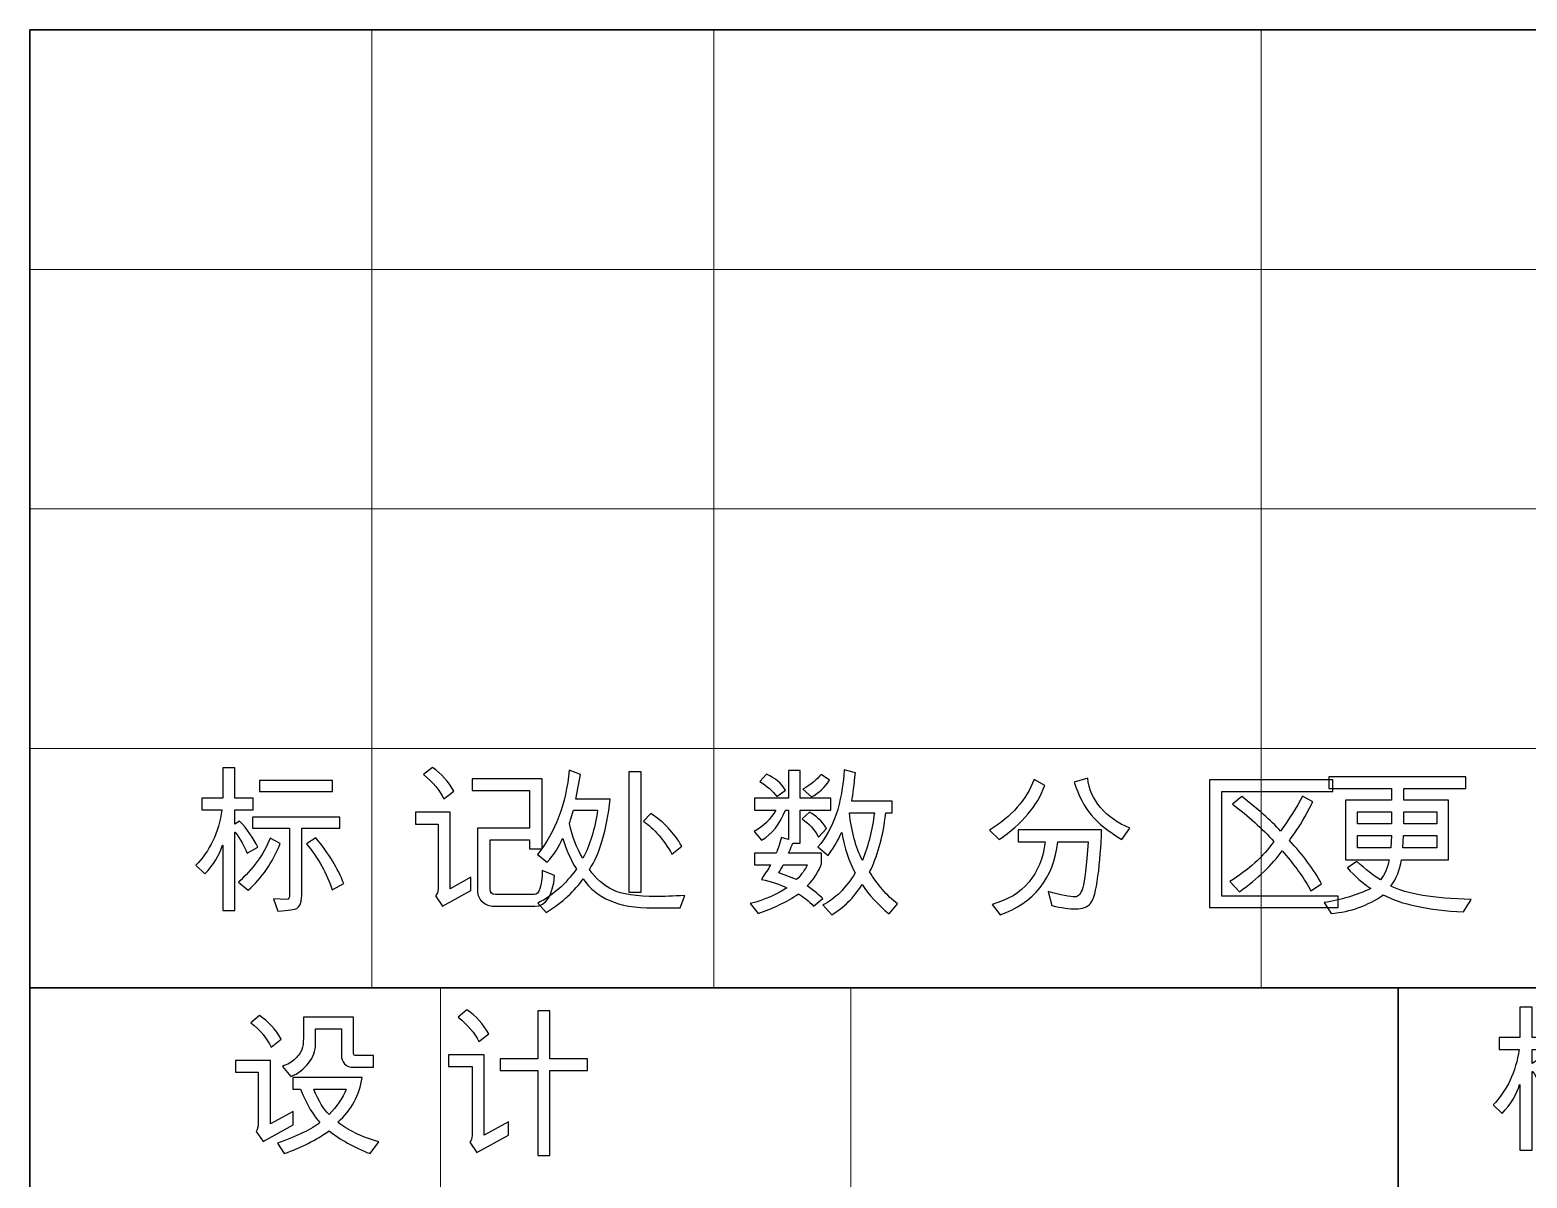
# Model space of a CAD drawing. Header units: millimetres. Extents: x -945 to 945, y -155 to 148.
# Drawn here: x -715.23 to -671.46, y -116.06 to -82.5 of the extents above; entities that cross this region are included whole.
import ezdxf

# ---------------------------------------------------------------- set-up
doc = ezdxf.new("R2010")
doc.units = ezdxf.units.MM
doc.header["$MEASUREMENT"] = 0
doc.layers.add('layer 1', color=7, linetype='Continuous')

msp = doc.modelspace()

# ---------------------------------------------------------------- linework, layer by layer
at = {"layer": 'layer 1', "lineweight": 35}
for points in [[(-535.2319, -82.5), (-535.2319, -82.5), (-715.2319, -82.5), (-715.2319, -82.5)], [(-715.2319, -82.5), (-715.2319, -82.5), (-715.2319, -138.5), (-715.2319, -138.5)], [(-585.2319, -110.5), (-585.2319, -110.5), (-715.2319, -110.5), (-715.2319, -110.5)], [(-675.2319, -110.5), (-675.2319, -110.5), (-675.2319, -138.5), (-675.2319, -138.5)]]:
    msp.add_open_spline(points, degree=3, dxfattribs=at)
at = {"layer": 'layer 1', "lineweight": 18}
for points in [[(-705.2319, -82.5), (-705.2319, -82.5), (-705.2319, -110.5), (-705.2319, -110.5)], [(-695.2319, -82.5), (-695.2319, -82.5), (-695.2319, -110.5), (-695.2319, -110.5)], [(-679.2319, -82.5), (-679.2319, -82.5), (-679.2319, -110.5), (-679.2319, -110.5)], [(-635.2319, -89.5), (-635.2319, -89.5), (-715.2319, -89.5), (-715.2319, -89.5)], [(-635.2319, -96.5), (-635.2319, -96.5), (-715.2319, -96.5), (-715.2319, -96.5)], [(-635.2319, -103.5), (-635.2319, -103.5), (-715.2319, -103.5), (-715.2319, -103.5)], [(-703.2319, -110.5), (-703.2319, -110.5), (-703.2319, -138.5), (-703.2319, -138.5)], [(-691.2319, -110.5), (-691.2319, -110.5), (-691.2319, -138.5), (-691.2319, -138.5)]]:
    msp.add_open_spline(points, degree=3, dxfattribs=at)
at = {"layer": 'layer 1', "color": 3}
for points, knots in [([(-708.5715, -106.3914), (-708.5715, -106.3914), (-708.8819, -106.5654), (-708.8819, -106.5654), (-708.9642, -106.3694), (-709.0802, -106.1641), (-709.2284, -105.9477), (-709.2284, -105.9477), (-709.2378, -105.9477), (-709.2378, -105.9477), (-709.2378, -105.9477), (-709.2378, -108.2446), (-709.2378, -108.2446), (-709.2378, -108.2446), (-709.596, -108.2446), (-709.596, -108.2446), (-709.596, -108.2446), (-709.596, -106.3295), (-709.596, -106.3295), (-709.596, -106.3295), (-709.6054, -106.3295), (-709.6054, -106.3295), (-709.6878, -106.6203), (-709.8587, -106.9009), (-710.1173, -107.1722), (-710.1173, -107.1722), (-710.3815, -106.9174), (-710.3815, -106.9174), (-709.9739, -106.5051), (-709.7199, -105.9665), (-709.6188, -105.3002), (-709.6188, -105.3002), (-710.2067, -105.3002), (-710.2067, -105.3002), (-710.2067, -105.3002), (-710.2067, -104.956), (-710.2067, -104.956), (-710.2067, -104.956), (-709.596, -104.956), (-709.596, -104.956), (-709.596, -104.956), (-709.596, -104.0671), (-709.596, -104.0671), (-709.596, -104.0671), (-709.2378, -104.0671), (-709.2378, -104.0671), (-709.2378, -104.0671), (-709.2378, -104.956), (-709.2378, -104.956), (-709.2378, -104.956), (-708.7024, -104.956), (-708.7024, -104.956), (-708.7024, -104.956), (-708.7024, -105.3002), (-708.7024, -105.3002), (-708.7024, -105.3002), (-709.2378, -105.3002), (-709.2378, -105.3002), (-709.2378, -105.3002), (-709.2378, -105.7141), (-709.2378, -105.7141), (-709.2378, -105.7141), (-709.1022, -105.6286), (-709.1022, -105.6286), (-708.8772, -105.8646), (-708.7, -106.1186), (-708.5715, -106.3914)], [0, 0, 0, 0, 0.0454545, 0.0454545, 0.0454545, 0.0909091, 0.0909091, 0.0909091, 0.1363636, 0.1363636, 0.1363636, 0.1818182, 0.1818182, 0.1818182, 0.2272727, 0.2272727, 0.2272727, 0.2727273, 0.2727273, 0.2727273, 0.3181818, 0.3181818, 0.3181818, 0.3636364, 0.3636364, 0.3636364, 0.4090909, 0.4090909, 0.4090909, 0.4545455, 0.4545455, 0.4545455, 0.5, 0.5, 0.5, 0.5454545, 0.5454545, 0.5454545, 0.5909091, 0.5909091, 0.5909091, 0.6363636, 0.6363636, 0.6363636, 0.6818182, 0.6818182, 0.6818182, 0.7272727, 0.7272727, 0.7272727, 0.7727273, 0.7727273, 0.7727273, 0.8181818, 0.8181818, 0.8181818, 0.8636364, 0.8636364, 0.8636364, 0.9090909, 0.9090909, 0.9090909, 0.9545455, 0.9545455, 0.9545455, 1, 1, 1, 1]), ([(-702.835, -104.7538), (-702.835, -104.7538), (-703.1313, -104.9788), (-703.1313, -104.9788), (-703.2504, -104.7279), (-703.448, -104.4912), (-703.7239, -104.2693), (-703.7239, -104.2693), (-703.4644, -104.0624), (-703.4644, -104.0624), (-703.2042, -104.2403), (-702.9941, -104.4708), (-702.835, -104.7538)], [0, 0, 0, 0, 0.25, 0.25, 0.25, 0.5, 0.5, 0.5, 0.75, 0.75, 0.75, 1, 1, 1, 1]), ([(-696.0825, -107.804), (-696.0825, -107.804), (-696.2244, -108.1622), (-696.2244, -108.1622), (-696.2244, -108.1622), (-697.0052, -108.1622), (-697.0052, -108.1622), (-697.5336, -108.1622), (-697.9584, -108.0917), (-698.2791, -107.9506), (-698.5997, -107.8095), (-698.8607, -107.5994), (-699.0606, -107.3187), (-699.2935, -107.6605), (-699.6517, -107.9882), (-700.1354, -108.3018), (-700.1354, -108.3018), (-700.3815, -108.0242), (-700.3815, -108.0242), (-699.9465, -107.8024), (-699.5702, -107.47), (-699.2519, -107.0271), (-699.4275, -106.7457), (-699.5615, -106.4478), (-699.6533, -106.1342), (-699.6533, -106.1342), (-699.6627, -106.1342), (-699.6627, -106.1342), (-699.7442, -106.3623), (-699.8939, -106.5944), (-700.1126, -106.8296), (-700.1126, -106.8296), (-700.3956, -106.5999), (-700.3956, -106.5999), (-699.8673, -105.9461), (-699.5568, -105.1269), (-699.4651, -104.1407), (-699.4651, -104.1407), (-699.139, -104.2622), (-699.139, -104.2622), (-699.139, -104.2622), (-699.2723, -104.9811), (-699.2723, -104.9811), (-699.2723, -104.9811), (-698.2642, -104.9811), (-698.2642, -104.9811), (-698.3739, -105.9045), (-698.577, -106.5928), (-698.8725, -107.0459), (-698.6843, -107.3093), (-698.4578, -107.5061), (-698.1936, -107.6362), (-697.9302, -107.7663), (-697.5038, -107.8314), (-696.9158, -107.8314), (-696.7151, -107.8314), (-696.4376, -107.822), (-696.0825, -107.804)], [0, 0, 0, 0, 0.0526316, 0.0526316, 0.0526316, 0.1052632, 0.1052632, 0.1052632, 0.1578947, 0.1578947, 0.1578947, 0.2105263, 0.2105263, 0.2105263, 0.2631579, 0.2631579, 0.2631579, 0.3157895, 0.3157895, 0.3157895, 0.3684211, 0.3684211, 0.3684211, 0.4210526, 0.4210526, 0.4210526, 0.4736842, 0.4736842, 0.4736842, 0.5263158, 0.5263158, 0.5263158, 0.5789474, 0.5789474, 0.5789474, 0.6315789, 0.6315789, 0.6315789, 0.6842105, 0.6842105, 0.6842105, 0.7368421, 0.7368421, 0.7368421, 0.7894737, 0.7894737, 0.7894737, 0.8421053, 0.8421053, 0.8421053, 0.8947368, 0.8947368, 0.8947368, 0.9473684, 0.9473684, 0.9473684, 1, 1, 1, 1]), ([(-691.8127, -105.3025), (-691.8127, -105.3025), (-692.7158, -105.3025), (-692.7158, -105.3025), (-692.7158, -105.3025), (-692.7158, -106.2698), (-692.7158, -106.2698), (-692.7158, -106.2698), (-692.929, -106.2698), (-692.929, -106.2698), (-692.9494, -106.3247), (-692.9894, -106.4219), (-693.0505, -106.5615), (-693.0505, -106.5615), (-692.0863, -106.5615), (-692.0863, -106.5615), (-692.0863, -106.5615), (-692.0863, -106.8735), (-692.0863, -106.8735), (-692.1663, -107.0969), (-692.305, -107.3132), (-692.5042, -107.521), (-692.2839, -107.6817), (-692.1326, -107.8047), (-692.0495, -107.8886), (-692.0495, -107.8886), (-692.3207, -108.1136), (-692.3207, -108.1136), (-692.4626, -107.9607), (-692.6092, -107.8416), (-692.7589, -107.7577), (-693.1187, -107.9921), (-693.5123, -108.181), (-693.9395, -108.3253), (-693.9395, -108.3253), (-694.1739, -108.0399), (-694.1739, -108.0399), (-693.7341, -107.9239), (-693.3767, -107.7687), (-693.1015, -107.5743), (-693.2959, -107.4779), (-693.5436, -107.3971), (-693.8454, -107.3328), (-693.691, -107.0937), (-693.6016, -106.9518), (-693.5765, -106.9056), (-693.5765, -106.9056), (-694.043, -106.9056), (-694.043, -106.9056), (-694.043, -106.9056), (-694.043, -106.5615), (-694.043, -106.5615), (-694.043, -106.5615), (-693.4135, -106.5615), (-693.4135, -106.5615), (-693.3727, -106.4815), (-693.3218, -106.3318), (-693.2622, -106.1107), (-693.2622, -106.1107), (-693.0552, -106.1617), (-693.0552, -106.1617), (-693.0552, -106.1617), (-693.0552, -105.3025), (-693.0552, -105.3025), (-693.0552, -105.3025), (-693.1454, -105.3025), (-693.1454, -105.3025), (-693.303, -105.7164), (-693.535, -106.0096), (-693.8407, -106.182), (-693.8407, -106.182), (-694.0618, -105.9273), (-694.0618, -105.9273), (-693.7843, -105.7846), (-693.5726, -105.5769), (-693.4276, -105.3025), (-693.4276, -105.3025), (-694.043, -105.3025), (-694.043, -105.3025), (-694.043, -105.3025), (-694.043, -104.9583), (-694.043, -104.9583), (-694.043, -104.9583), (-693.0552, -104.9583), (-693.0552, -104.9583), (-693.0552, -104.9583), (-693.0552, -104.1454), (-693.0552, -104.1454), (-693.0552, -104.1454), (-692.7158, -104.1454), (-692.7158, -104.1454), (-692.7158, -104.1454), (-692.7158, -104.9583), (-692.7158, -104.9583), (-692.7158, -104.9583), (-691.8127, -104.9583), (-691.8127, -104.9583), (-691.8127, -104.9583), (-691.8127, -105.3025), (-691.8127, -105.3025)], [0, 0, 0, 0, 0.030303, 0.030303, 0.030303, 0.0606061, 0.0606061, 0.0606061, 0.0909091, 0.0909091, 0.0909091, 0.1212121, 0.1212121, 0.1212121, 0.1515152, 0.1515152, 0.1515152, 0.1818182, 0.1818182, 0.1818182, 0.2121212, 0.2121212, 0.2121212, 0.2424242, 0.2424242, 0.2424242, 0.2727273, 0.2727273, 0.2727273, 0.3030303, 0.3030303, 0.3030303, 0.3333333, 0.3333333, 0.3333333, 0.3636364, 0.3636364, 0.3636364, 0.3939394, 0.3939394, 0.3939394, 0.4242424, 0.4242424, 0.4242424, 0.4545455, 0.4545455, 0.4545455, 0.4848485, 0.4848485, 0.4848485, 0.5151515, 0.5151515, 0.5151515, 0.5454545, 0.5454545, 0.5454545, 0.5757576, 0.5757576, 0.5757576, 0.6060606, 0.6060606, 0.6060606, 0.6363636, 0.6363636, 0.6363636, 0.6666667, 0.6666667, 0.6666667, 0.6969697, 0.6969697, 0.6969697, 0.7272727, 0.7272727, 0.7272727, 0.7575758, 0.7575758, 0.7575758, 0.7878788, 0.7878788, 0.7878788, 0.8181818, 0.8181818, 0.8181818, 0.8484848, 0.8484848, 0.8484848, 0.8787879, 0.8787879, 0.8787879, 0.9090909, 0.9090909, 0.9090909, 0.9393939, 0.9393939, 0.9393939, 0.969697, 0.969697, 0.969697, 1, 1, 1, 1]), ([(-689.8702, -108.0493), (-689.8702, -108.0493), (-690.1109, -108.3409), (-690.1109, -108.3409), (-690.4432, -108.0674), (-690.7066, -107.7812), (-690.901, -107.4841), (-691.1433, -107.8659), (-691.4396, -108.1591), (-691.79, -108.3637), (-691.79, -108.3637), (-692.0448, -108.0768), (-692.0448, -108.0768), (-691.6944, -107.9043), (-691.3808, -107.5915), (-691.1033, -107.14), (-691.2828, -106.806), (-691.4145, -106.4141), (-691.4984, -105.9641), (-691.4984, -105.9641), (-691.5078, -105.9641), (-691.5078, -105.9641), (-691.5564, -106.1068), (-691.685, -106.3278), (-691.8935, -106.6281), (-691.8935, -106.6281), (-692.1945, -106.3796), (-692.1945, -106.3796), (-691.7398, -105.8606), (-691.4835, -105.1096), (-691.427, -104.1266), (-691.427, -104.1266), (-691.0986, -104.2207), (-691.0986, -104.2207), (-691.1307, -104.5672), (-691.1652, -104.8408), (-691.2021, -105.043), (-691.2021, -105.043), (-690.0262, -105.043), (-690.0262, -105.043), (-690.0262, -105.043), (-690.0262, -105.3809), (-690.0262, -105.3809), (-690.0262, -105.3809), (-690.2096, -105.3856), (-690.2096, -105.3856), (-690.2096, -105.3856), (-690.2284, -105.5322), (-690.2284, -105.5322), (-690.3045, -106.1358), (-690.4558, -106.6626), (-690.6808, -107.1125), (-690.4526, -107.4826), (-690.1822, -107.7953), (-689.8702, -108.0493)], [0, 0, 0, 0, 0.0555556, 0.0555556, 0.0555556, 0.1111111, 0.1111111, 0.1111111, 0.1666667, 0.1666667, 0.1666667, 0.2222222, 0.2222222, 0.2222222, 0.2777778, 0.2777778, 0.2777778, 0.3333333, 0.3333333, 0.3333333, 0.3888889, 0.3888889, 0.3888889, 0.4444444, 0.4444444, 0.4444444, 0.5, 0.5, 0.5, 0.5555556, 0.5555556, 0.5555556, 0.6111111, 0.6111111, 0.6111111, 0.6666667, 0.6666667, 0.6666667, 0.7222222, 0.7222222, 0.7222222, 0.7777778, 0.7777778, 0.7777778, 0.8333333, 0.8333333, 0.8333333, 0.8888889, 0.8888889, 0.8888889, 0.9444444, 0.9444444, 0.9444444, 1, 1, 1, 1]), ([(-706.3875, -104.7632), (-706.3875, -104.7632), (-708.5189, -104.7632), (-708.5189, -104.7632), (-708.5189, -104.7632), (-708.5189, -104.4394), (-708.5189, -104.4394), (-708.5189, -104.4394), (-706.3875, -104.4394), (-706.3875, -104.4394), (-706.3875, -104.4394), (-706.3875, -104.7632), (-706.3875, -104.7632)], [0, 0, 0, 0, 0.25, 0.25, 0.25, 0.5, 0.5, 0.5, 0.75, 0.75, 0.75, 1, 1, 1, 1]), ([(-699.8906, -107.2176), (-699.947, -107.8166), (-700.1399, -108.116), (-700.4668, -108.116), (-700.4668, -108.116), (-701.6685, -108.116), (-701.6685, -108.116), (-701.7908, -108.116), (-701.9013, -108.0729), (-702.0001, -107.9875), (-702.0989, -107.902), (-702.1483, -107.7962), (-702.1483, -107.6707), (-702.1483, -107.6707), (-702.1483, -105.8309), (-702.1483, -105.8309), (-702.1483, -105.8309), (-700.6235, -105.8309), (-700.6235, -105.8309), (-700.6235, -105.8309), (-700.6235, -104.735), (-700.6235, -104.735), (-700.6235, -104.735), (-702.3066, -104.735), (-702.3066, -104.735), (-702.3066, -104.735), (-702.3066, -104.3908), (-702.3066, -104.3908), (-702.3066, -104.3908), (-700.2512, -104.3908), (-700.2512, -104.3908), (-700.2512, -104.3908), (-700.2512, -106.4329), (-700.2512, -106.4329), (-700.2512, -106.4329), (-700.6235, -106.4329), (-700.6235, -106.4329), (-700.6235, -106.4329), (-700.6235, -106.175), (-700.6235, -106.175), (-700.6235, -106.175), (-701.7759, -106.175), (-701.7759, -106.175), (-701.7759, -106.175), (-701.7759, -107.6174), (-701.7759, -107.6174), (-701.7759, -107.7217), (-701.7226, -107.7734), (-701.6152, -107.7734), (-701.6152, -107.7734), (-700.4926, -107.7734), (-700.4926, -107.7734), (-700.3468, -107.7734), (-700.2669, -107.5406), (-700.2512, -107.0734), (-700.2512, -107.0734), (-699.8906, -107.2176), (-699.8906, -107.2176)], [0, 0, 0, 0, 0.0526316, 0.0526316, 0.0526316, 0.1052632, 0.1052632, 0.1052632, 0.1578947, 0.1578947, 0.1578947, 0.2105263, 0.2105263, 0.2105263, 0.2631579, 0.2631579, 0.2631579, 0.3157895, 0.3157895, 0.3157895, 0.3684211, 0.3684211, 0.3684211, 0.4210526, 0.4210526, 0.4210526, 0.4736842, 0.4736842, 0.4736842, 0.5263158, 0.5263158, 0.5263158, 0.5789474, 0.5789474, 0.5789474, 0.6315789, 0.6315789, 0.6315789, 0.6842105, 0.6842105, 0.6842105, 0.7368421, 0.7368421, 0.7368421, 0.7894737, 0.7894737, 0.7894737, 0.8421053, 0.8421053, 0.8421053, 0.8947368, 0.8947368, 0.8947368, 0.9473684, 0.9473684, 0.9473684, 1, 1, 1, 1]), ([(-697.3611, -107.7052), (-697.3611, -107.7052), (-697.7193, -107.7052), (-697.7193, -107.7052), (-697.7193, -107.7052), (-697.7193, -104.1823), (-697.7193, -104.1823), (-697.7193, -104.1823), (-697.3611, -104.1823), (-697.3611, -104.1823), (-697.3611, -104.1823), (-697.3611, -107.7052), (-697.3611, -107.7052)], [0, 0, 0, 0, 0.25, 0.25, 0.25, 0.5, 0.5, 0.5, 0.75, 0.75, 0.75, 1, 1, 1, 1]), ([(-693.1454, -104.724), (-693.1454, -104.724), (-693.3978, -104.9121), (-693.3978, -104.9121), (-693.5123, -104.7436), (-693.6785, -104.5962), (-693.8964, -104.4692), (-693.8964, -104.4692), (-693.6941, -104.2575), (-693.6941, -104.2575), (-693.4401, -104.3728), (-693.2567, -104.528), (-693.1454, -104.724)], [0, 0, 0, 0, 0.25, 0.25, 0.25, 0.5, 0.5, 0.5, 0.75, 0.75, 0.75, 1, 1, 1, 1]), ([(-691.8519, -104.4276), (-691.993, -104.6377), (-692.1679, -104.8023), (-692.3779, -104.9215), (-692.3779, -104.9215), (-692.6327, -104.6942), (-692.6327, -104.6942), (-692.3897, -104.5515), (-692.2118, -104.408), (-692.1004, -104.2622), (-692.1004, -104.2622), (-691.8519, -104.4276), (-691.8519, -104.4276)], [0, 0, 0, 0, 0.25, 0.25, 0.25, 0.5, 0.5, 0.5, 0.75, 0.75, 0.75, 1, 1, 1, 1]), ([(-685.5605, -104.5875), (-685.7776, -105.1809), (-686.2213, -105.7077), (-686.8924, -106.1671), (-686.8924, -106.1671), (-687.1746, -105.8943), (-687.1746, -105.8943), (-686.5302, -105.4914), (-686.0959, -104.9975), (-685.8725, -104.4127), (-685.8725, -104.4127), (-685.5605, -104.5875), (-685.5605, -104.5875)], [0, 0, 0, 0, 0.25, 0.25, 0.25, 0.5, 0.5, 0.5, 0.75, 0.75, 0.75, 1, 1, 1, 1]), ([(-683.0778, -105.8324), (-683.0778, -105.8324), (-683.3028, -106.1624), (-683.3028, -106.1624), (-683.7081, -105.9241), (-684.0107, -105.6834), (-684.209, -105.442), (-684.4073, -105.1998), (-684.5712, -104.8823), (-684.7013, -104.4887), (-684.7013, -104.4887), (-684.3062, -104.3759), (-684.3062, -104.3759), (-684.2788, -104.6839), (-684.1534, -104.9677), (-683.9307, -105.228), (-683.7081, -105.4882), (-683.4235, -105.6897), (-683.0778, -105.8324)], [0, 0, 0, 0, 0.1666667, 0.1666667, 0.1666667, 0.3333333, 0.3333333, 0.3333333, 0.5, 0.5, 0.5, 0.6666667, 0.6666667, 0.6666667, 0.8333333, 0.8333333, 0.8333333, 1, 1, 1, 1]), ([(-676.9799, -108.1559), (-676.9799, -108.1559), (-680.742, -108.1559), (-680.742, -108.1559), (-680.742, -108.1559), (-680.742, -104.4221), (-680.742, -104.4221), (-680.742, -104.4221), (-677.1344, -104.4221), (-677.1344, -104.4221), (-677.1344, -104.4221), (-677.1344, -104.7615), (-677.1344, -104.7615), (-677.1344, -104.7615), (-680.3837, -104.7615), (-680.3837, -104.7615), (-680.3837, -104.7615), (-680.3837, -107.8188), (-680.3837, -107.8188), (-680.3837, -107.8188), (-676.9799, -107.8188), (-676.9799, -107.8188), (-676.9799, -107.8188), (-676.9799, -108.1559), (-676.9799, -108.1559)], [0, 0, 0, 0, 0.125, 0.125, 0.125, 0.25, 0.25, 0.25, 0.375, 0.375, 0.375, 0.5, 0.5, 0.5, 0.625, 0.625, 0.625, 0.75, 0.75, 0.75, 0.875, 0.875, 0.875, 1, 1, 1, 1]), ([(-673.0965, -107.9208), (-673.0965, -107.9208), (-673.3176, -108.2837), (-673.3176, -108.2837), (-674.3586, -108.2273), (-675.141, -108.0611), (-675.6646, -107.7851), (-676.1115, -108.0995), (-676.6187, -108.279), (-677.1847, -108.3253), (-677.1847, -108.3253), (-677.3963, -108.0101), (-677.3963, -108.0101), (-676.897, -107.9325), (-676.4407, -107.7946), (-676.0276, -107.597), (-676.2643, -107.4457), (-676.4925, -107.245), (-676.7096, -106.995), (-676.7096, -106.995), (-676.436, -106.8115), (-676.436, -106.8115), (-676.1679, -107.0475), (-675.939, -107.2254), (-675.7493, -107.3469), (-675.6192, -107.1862), (-675.5329, -106.9887), (-675.4898, -106.7543), (-675.4898, -106.7543), (-676.7692, -106.7543), (-676.7692, -106.7543), (-676.7692, -106.7543), (-676.7692, -105.0109), (-676.7692, -105.0109), (-676.7692, -105.0109), (-675.4208, -105.0109), (-675.4208, -105.0109), (-675.4208, -105.0109), (-675.4208, -104.6754), (-675.4208, -104.6754), (-675.4208, -104.6754), (-677.2583, -104.6754), (-677.2583, -104.6754), (-677.2583, -104.6754), (-677.2583, -104.3336), (-677.2583, -104.3336), (-677.2583, -104.3336), (-673.2463, -104.3336), (-673.2463, -104.3336), (-673.2463, -104.3336), (-673.2463, -104.6754), (-673.2463, -104.6754), (-673.2463, -104.6754), (-675.0626, -104.6754), (-675.0626, -104.6754), (-675.0626, -104.6754), (-675.0626, -105.0109), (-675.0626, -105.0109), (-675.0626, -105.0109), (-673.7605, -105.0109), (-673.7605, -105.0109), (-673.7605, -105.0109), (-673.7605, -106.7543), (-673.7605, -106.7543), (-673.7605, -106.7543), (-675.1339, -106.7543), (-675.1339, -106.7543), (-675.1755, -107.0545), (-675.2774, -107.3117), (-675.4397, -107.5257), (-674.9834, -107.7569), (-674.2026, -107.8886), (-673.0965, -107.9208)], [0, 0, 0, 0, 0.0416667, 0.0416667, 0.0416667, 0.0833333, 0.0833333, 0.0833333, 0.125, 0.125, 0.125, 0.1666667, 0.1666667, 0.1666667, 0.2083333, 0.2083333, 0.2083333, 0.25, 0.25, 0.25, 0.2916667, 0.2916667, 0.2916667, 0.3333333, 0.3333333, 0.3333333, 0.375, 0.375, 0.375, 0.4166667, 0.4166667, 0.4166667, 0.4583333, 0.4583333, 0.4583333, 0.5, 0.5, 0.5, 0.5416667, 0.5416667, 0.5416667, 0.5833333, 0.5833333, 0.5833333, 0.625, 0.625, 0.625, 0.6666667, 0.6666667, 0.6666667, 0.7083333, 0.7083333, 0.7083333, 0.75, 0.75, 0.75, 0.7916667, 0.7916667, 0.7916667, 0.8333333, 0.8333333, 0.8333333, 0.875, 0.875, 0.875, 0.9166667, 0.9166667, 0.9166667, 0.9583333, 0.9583333, 0.9583333, 1, 1, 1, 1]), ([(-677.4668, -107.4606), (-677.4668, -107.4606), (-677.7795, -107.6667), (-677.7795, -107.6667), (-677.7795, -107.6667), (-677.8532, -107.5358), (-677.8532, -107.5358), (-678.0414, -107.2113), (-678.2969, -106.8664), (-678.6199, -106.5003), (-678.9092, -106.9048), (-679.327, -107.3022), (-679.8718, -107.6942), (-679.8718, -107.6942), (-680.1493, -107.3939), (-680.1493, -107.3939), (-679.6092, -107.0569), (-679.1796, -106.6665), (-678.8613, -106.2228), (-679.2055, -105.8488), (-679.6084, -105.4851), (-680.0694, -105.1316), (-680.0694, -105.1316), (-679.8005, -104.9113), (-679.8005, -104.9113), (-679.3333, -105.2727), (-678.9546, -105.6074), (-678.6638, -105.917), (-678.42, -105.5737), (-678.2068, -105.2342), (-678.0233, -104.8972), (-678.0233, -104.8972), (-677.7223, -105.0626), (-677.7223, -105.0626), (-677.9583, -105.5172), (-678.126, -105.8112), (-678.2272, -105.9437), (-678.3283, -106.0762), (-678.3886, -106.1585), (-678.409, -106.1906), (-678.0139, -106.6116), (-677.6996, -107.0349), (-677.4668, -107.4606)], [0, 0, 0, 0, 0.0714286, 0.0714286, 0.0714286, 0.1428571, 0.1428571, 0.1428571, 0.2142857, 0.2142857, 0.2142857, 0.2857143, 0.2857143, 0.2857143, 0.3571429, 0.3571429, 0.3571429, 0.4285714, 0.4285714, 0.4285714, 0.5, 0.5, 0.5, 0.5714286, 0.5714286, 0.5714286, 0.6428571, 0.6428571, 0.6428571, 0.7142857, 0.7142857, 0.7142857, 0.7857143, 0.7857143, 0.7857143, 0.8571429, 0.8571429, 0.8571429, 0.9285714, 0.9285714, 0.9285714, 1, 1, 1, 1]), ([(-702.3458, -107.6566), (-702.3458, -107.6566), (-703.1681, -108.116), (-703.1681, -108.116), (-703.1681, -108.116), (-703.379, -107.815), (-703.379, -107.815), (-703.3257, -107.7648), (-703.299, -107.699), (-703.299, -107.6174), (-703.299, -107.6174), (-703.299, -105.7141), (-703.299, -105.7141), (-703.299, -105.7141), (-703.963, -105.7141), (-703.963, -105.7141), (-703.963, -105.7141), (-703.963, -105.3692), (-703.963, -105.3692), (-703.963, -105.3692), (-702.9431, -105.3692), (-702.9431, -105.3692), (-702.9431, -105.3692), (-702.9431, -107.6088), (-702.9431, -107.6088), (-702.9431, -107.6088), (-702.3458, -107.2662), (-702.3458, -107.2662), (-702.3458, -107.2662), (-702.3458, -107.6566), (-702.3458, -107.6566)], [0, 0, 0, 0, 0.1, 0.1, 0.1, 0.2, 0.2, 0.2, 0.3, 0.3, 0.3, 0.4, 0.4, 0.4, 0.5, 0.5, 0.5, 0.6, 0.6, 0.6, 0.7, 0.7, 0.7, 0.8, 0.8, 0.8, 0.9, 0.9, 0.9, 1, 1, 1, 1]), ([(-698.6357, -105.3025), (-698.6357, -105.3025), (-699.3413, -105.3025), (-699.3413, -105.3025), (-699.4118, -105.551), (-699.4494, -105.6811), (-699.4557, -105.6929), (-699.3765, -106.0746), (-699.2464, -106.4141), (-699.0653, -106.7128), (-698.856, -106.3302), (-698.7126, -105.8599), (-698.6357, -105.3025)], [0, 0, 0, 0, 0.25, 0.25, 0.25, 0.5, 0.5, 0.5, 0.75, 0.75, 0.75, 1, 1, 1, 1]), ([(-696.1719, -106.3639), (-696.1719, -106.3639), (-696.4635, -106.5912), (-696.4635, -106.5912), (-696.6979, -106.1703), (-696.9754, -105.8497), (-697.2968, -105.6309), (-697.2968, -105.6309), (-697.0789, -105.406), (-697.0789, -105.406), (-696.7081, -105.6435), (-696.4063, -105.9625), (-696.1719, -106.3639)], [0, 0, 0, 0, 0.25, 0.25, 0.25, 0.5, 0.5, 0.5, 0.75, 0.75, 0.75, 1, 1, 1, 1]), ([(-691.9413, -105.8426), (-691.9413, -105.8426), (-692.1757, -106.0927), (-692.1757, -106.0927), (-692.2956, -105.8708), (-692.4555, -105.6944), (-692.6562, -105.5643), (-692.6562, -105.5643), (-692.4399, -105.3668), (-692.4399, -105.3668), (-692.2502, -105.4632), (-692.084, -105.6215), (-691.9413, -105.8426)], [0, 0, 0, 0, 0.25, 0.25, 0.25, 0.5, 0.5, 0.5, 0.75, 0.75, 0.75, 1, 1, 1, 1]), ([(-690.5428, -105.3856), (-690.5428, -105.3856), (-691.2734, -105.3856), (-691.2734, -105.3856), (-691.2107, -105.9367), (-691.0837, -106.4), (-690.8924, -106.7747), (-690.7192, -106.3427), (-690.6024, -105.8794), (-690.5428, -105.3856)], [0, 0, 0, 0, 0.3333333, 0.3333333, 0.3333333, 0.6666667, 0.6666667, 0.6666667, 1, 1, 1, 1]), ([(-675.4208, -105.707), (-675.4208, -105.707), (-675.4208, -105.3534), (-675.4208, -105.3534), (-675.4208, -105.3534), (-676.4133, -105.3534), (-676.4133, -105.3534), (-676.4133, -105.3534), (-676.4133, -105.707), (-676.4133, -105.707), (-676.4133, -105.707), (-675.4208, -105.707), (-675.4208, -105.707)], [0, 0, 0, 0, 0.25, 0.25, 0.25, 0.5, 0.5, 0.5, 0.75, 0.75, 0.75, 1, 1, 1, 1]), ([(-674.0984, -105.707), (-674.0984, -105.707), (-674.0984, -105.3534), (-674.0984, -105.3534), (-674.0984, -105.3534), (-675.0626, -105.3534), (-675.0626, -105.3534), (-675.0626, -105.3534), (-675.0626, -105.707), (-675.0626, -105.707), (-675.0626, -105.707), (-674.0984, -105.707), (-674.0984, -105.707)], [0, 0, 0, 0, 0.25, 0.25, 0.25, 0.5, 0.5, 0.5, 0.75, 0.75, 0.75, 1, 1, 1, 1]), ([(-706.1719, -105.8309), (-706.1719, -105.8309), (-707.2811, -105.8309), (-707.2811, -105.8309), (-707.2811, -105.8309), (-707.2811, -107.6747), (-707.2811, -107.6747), (-707.2811, -107.8432), (-707.2945, -107.9624), (-707.3203, -108.0321), (-707.3462, -108.1019), (-707.383, -108.1497), (-707.4301, -108.1772), (-707.4779, -108.2038), (-707.6621, -108.232), (-707.9835, -108.2626), (-707.9835, -108.2626), (-708.1144, -107.9004), (-708.1144, -107.9004), (-708.1144, -107.9004), (-707.7193, -107.9185), (-707.7193, -107.9185), (-707.666, -107.9185), (-707.6394, -107.8714), (-707.6394, -107.7781), (-707.6394, -107.7781), (-707.6394, -105.8309), (-707.6394, -105.8309), (-707.6394, -105.8309), (-708.7259, -105.8309), (-708.7259, -105.8309), (-708.7259, -105.8309), (-708.7259, -105.5071), (-708.7259, -105.5071), (-708.7259, -105.5071), (-706.1719, -105.5071), (-706.1719, -105.5071), (-706.1719, -105.5071), (-706.1719, -105.8309), (-706.1719, -105.8309)], [0, 0, 0, 0, 0.0769231, 0.0769231, 0.0769231, 0.1538462, 0.1538462, 0.1538462, 0.2307692, 0.2307692, 0.2307692, 0.3076923, 0.3076923, 0.3076923, 0.3846154, 0.3846154, 0.3846154, 0.4615385, 0.4615385, 0.4615385, 0.5384615, 0.5384615, 0.5384615, 0.6153846, 0.6153846, 0.6153846, 0.6923077, 0.6923077, 0.6923077, 0.7692308, 0.7692308, 0.7692308, 0.8461538, 0.8461538, 0.8461538, 0.9230769, 0.9230769, 0.9230769, 1, 1, 1, 1]), ([(-683.9002, -105.8849), (-683.9135, -106.3623), (-683.9488, -106.8131), (-684.0044, -107.2364), (-684.0601, -107.6597), (-684.1338, -107.9254), (-684.2247, -108.0336), (-684.3156, -108.141), (-684.4583, -108.1951), (-684.6535, -108.1951), (-684.8385, -108.1951), (-685.0721, -108.1622), (-685.3535, -108.0963), (-685.3535, -108.0963), (-685.4617, -107.6856), (-685.4617, -107.6856), (-685.0909, -107.7898), (-684.8244, -107.8416), (-684.6621, -107.8416), (-684.5751, -107.8416), (-684.503, -107.7506), (-684.4465, -107.5695), (-684.3901, -107.3877), (-684.3376, -106.9416), (-684.2905, -106.229), (-684.2905, -106.229), (-685.1748, -106.229), (-685.1748, -106.229), (-685.3065, -107.3069), (-685.8709, -108.0187), (-686.8696, -108.3629), (-686.8696, -108.3629), (-687.0946, -108.0618), (-687.0946, -108.0618), (-686.1892, -107.8125), (-685.6734, -107.2019), (-685.5464, -106.229), (-685.5464, -106.229), (-686.3366, -106.229), (-686.3366, -106.229), (-686.3366, -106.229), (-686.3366, -105.8849), (-686.3366, -105.8849), (-686.3366, -105.8849), (-683.9002, -105.8849), (-683.9002, -105.8849)], [0, 0, 0, 0, 0.0666667, 0.0666667, 0.0666667, 0.1333333, 0.1333333, 0.1333333, 0.2, 0.2, 0.2, 0.2666667, 0.2666667, 0.2666667, 0.3333333, 0.3333333, 0.3333333, 0.4, 0.4, 0.4, 0.4666667, 0.4666667, 0.4666667, 0.5333333, 0.5333333, 0.5333333, 0.6, 0.6, 0.6, 0.6666667, 0.6666667, 0.6666667, 0.7333333, 0.7333333, 0.7333333, 0.8, 0.8, 0.8, 0.8666667, 0.8666667, 0.8666667, 0.9333333, 0.9333333, 0.9333333, 1, 1, 1, 1]), ([(-707.913, -106.2832), (-708.1411, -106.839), (-708.4523, -107.2937), (-708.8474, -107.6472), (-708.8474, -107.6472), (-709.139, -107.4113), (-709.139, -107.4113), (-708.7134, -107.0373), (-708.4021, -106.6093), (-708.2046, -106.1272), (-708.2046, -106.1272), (-707.913, -106.2832), (-707.913, -106.2832)], [0, 0, 0, 0, 0.25, 0.25, 0.25, 0.5, 0.5, 0.5, 0.75, 0.75, 0.75, 1, 1, 1, 1]), ([(-706.059, -107.4497), (-706.059, -107.4497), (-706.3969, -107.6316), (-706.3969, -107.6316), (-706.5482, -107.1628), (-706.7998, -106.7152), (-707.1502, -106.2879), (-707.1502, -106.2879), (-706.8719, -106.1131), (-706.8719, -106.1131), (-706.4957, -106.574), (-706.2244, -107.0201), (-706.059, -107.4497)], [0, 0, 0, 0, 0.25, 0.25, 0.25, 0.5, 0.5, 0.5, 0.75, 0.75, 0.75, 1, 1, 1, 1]), ([(-675.4255, -106.0488), (-675.4255, -106.0488), (-676.4133, -106.0488), (-676.4133, -106.0488), (-676.4133, -106.0488), (-676.4133, -106.4117), (-676.4133, -106.4117), (-676.4133, -106.4117), (-675.4444, -106.4117), (-675.4444, -106.4117), (-675.4444, -106.4117), (-675.4255, -106.0488), (-675.4255, -106.0488)], [0, 0, 0, 0, 0.25, 0.25, 0.25, 0.5, 0.5, 0.5, 0.75, 0.75, 0.75, 1, 1, 1, 1]), ([(-674.0984, -106.4117), (-674.0984, -106.4117), (-674.0984, -106.0488), (-674.0984, -106.0488), (-674.0984, -106.0488), (-675.072, -106.0488), (-675.072, -106.0488), (-675.072, -106.0488), (-675.0947, -106.4117), (-675.0947, -106.4117), (-675.0947, -106.4117), (-674.0984, -106.4117), (-674.0984, -106.4117)], [0, 0, 0, 0, 0.25, 0.25, 0.25, 0.5, 0.5, 0.5, 0.75, 0.75, 0.75, 1, 1, 1, 1]), ([(-692.5042, -106.9056), (-692.5042, -106.9056), (-693.2097, -106.9056), (-693.2097, -106.9056), (-693.2551, -106.9942), (-693.2983, -107.0726), (-693.3382, -107.14), (-693.3382, -107.14), (-692.8185, -107.3375), (-692.8185, -107.3375), (-692.6703, -107.1886), (-692.5653, -107.0451), (-692.5042, -106.9056)], [0, 0, 0, 0, 0.25, 0.25, 0.25, 0.5, 0.5, 0.5, 0.75, 0.75, 0.75, 1, 1, 1, 1]), ([(-701.8146, -111.8408), (-701.8146, -111.8408), (-702.1109, -112.0665), (-702.1109, -112.0665), (-702.2285, -111.8212), (-702.4284, -111.5844), (-702.7098, -111.3563), (-702.7098, -111.3563), (-702.455, -111.1407), (-702.455, -111.1407), (-702.1916, -111.321), (-701.9784, -111.5547), (-701.8146, -111.8408)], [0, 0, 0, 0, 0.25, 0.25, 0.25, 0.5, 0.5, 0.5, 0.75, 0.75, 0.75, 1, 1, 1, 1]), ([(-698.9321, -112.9179), (-698.9321, -112.9179), (-700.0273, -112.9179), (-700.0273, -112.9179), (-700.0273, -112.9179), (-700.0273, -115.4013), (-700.0273, -115.4013), (-700.0273, -115.4013), (-700.3855, -115.4013), (-700.3855, -115.4013), (-700.3855, -115.4013), (-700.3855, -112.9179), (-700.3855, -112.9179), (-700.3855, -112.9179), (-701.4814, -112.9179), (-701.4814, -112.9179), (-701.4814, -112.9179), (-701.4814, -112.5737), (-701.4814, -112.5737), (-701.4814, -112.5737), (-700.3855, -112.5737), (-700.3855, -112.5737), (-700.3855, -112.5737), (-700.3855, -111.1776), (-700.3855, -111.1776), (-700.3855, -111.1776), (-700.0273, -111.1776), (-700.0273, -111.1776), (-700.0273, -111.1776), (-700.0273, -112.5737), (-700.0273, -112.5737), (-700.0273, -112.5737), (-698.9321, -112.5737), (-698.9321, -112.5737), (-698.9321, -112.5737), (-698.9321, -112.9179), (-698.9321, -112.9179)], [0, 0, 0, 0, 0.0833333, 0.0833333, 0.0833333, 0.1666667, 0.1666667, 0.1666667, 0.25, 0.25, 0.25, 0.3333333, 0.3333333, 0.3333333, 0.4166667, 0.4166667, 0.4166667, 0.5, 0.5, 0.5, 0.5833333, 0.5833333, 0.5833333, 0.6666667, 0.6666667, 0.6666667, 0.75, 0.75, 0.75, 0.8333333, 0.8333333, 0.8333333, 0.9166667, 0.9166667, 0.9166667, 1, 1, 1, 1]), ([(-670.642, -113.3914), (-670.642, -113.3914), (-670.9524, -113.5654), (-670.9524, -113.5654), (-671.0347, -113.3694), (-671.1507, -113.1641), (-671.2989, -112.9477), (-671.2989, -112.9477), (-671.3083, -112.9477), (-671.3083, -112.9477), (-671.3083, -112.9477), (-671.3083, -115.2446), (-671.3083, -115.2446), (-671.3083, -115.2446), (-671.6665, -115.2446), (-671.6665, -115.2446), (-671.6665, -115.2446), (-671.6665, -113.3295), (-671.6665, -113.3295), (-671.6665, -113.3295), (-671.6759, -113.3295), (-671.6759, -113.3295), (-671.7583, -113.6203), (-671.9292, -113.9009), (-672.1878, -114.1722), (-672.1878, -114.1722), (-672.452, -113.9174), (-672.452, -113.9174), (-672.0444, -113.5051), (-671.7904, -112.9665), (-671.6893, -112.3002), (-671.6893, -112.3002), (-672.2772, -112.3002), (-672.2772, -112.3002), (-672.2772, -112.3002), (-672.2772, -111.956), (-672.2772, -111.956), (-672.2772, -111.956), (-671.6665, -111.956), (-671.6665, -111.956), (-671.6665, -111.956), (-671.6665, -111.0671), (-671.6665, -111.0671), (-671.6665, -111.0671), (-671.3083, -111.0671), (-671.3083, -111.0671), (-671.3083, -111.0671), (-671.3083, -111.956), (-671.3083, -111.956), (-671.3083, -111.956), (-670.7729, -111.956), (-670.7729, -111.956), (-670.7729, -111.956), (-670.7729, -112.3002), (-670.7729, -112.3002), (-670.7729, -112.3002), (-671.3083, -112.3002), (-671.3083, -112.3002), (-671.3083, -112.3002), (-671.3083, -112.7141), (-671.3083, -112.7141), (-671.3083, -112.7141), (-671.1727, -112.6286), (-671.1727, -112.6286), (-670.9477, -112.8646), (-670.7705, -113.1186), (-670.642, -113.3914)], [0, 0, 0, 0, 0.0454545, 0.0454545, 0.0454545, 0.0909091, 0.0909091, 0.0909091, 0.1363636, 0.1363636, 0.1363636, 0.1818182, 0.1818182, 0.1818182, 0.2272727, 0.2272727, 0.2272727, 0.2727273, 0.2727273, 0.2727273, 0.3181818, 0.3181818, 0.3181818, 0.3636364, 0.3636364, 0.3636364, 0.4090909, 0.4090909, 0.4090909, 0.4545455, 0.4545455, 0.4545455, 0.5, 0.5, 0.5, 0.5454545, 0.5454545, 0.5454545, 0.5909091, 0.5909091, 0.5909091, 0.6363636, 0.6363636, 0.6363636, 0.6818182, 0.6818182, 0.6818182, 0.7272727, 0.7272727, 0.7272727, 0.7727273, 0.7727273, 0.7727273, 0.8181818, 0.8181818, 0.8181818, 0.8636364, 0.8636364, 0.8636364, 0.9090909, 0.9090909, 0.9090909, 0.9545455, 0.9545455, 0.9545455, 1, 1, 1, 1]), ([(-707.8819, -112.0062), (-707.8819, -112.0062), (-708.1782, -112.2359), (-708.1782, -112.2359), (-708.2974, -111.985), (-708.4965, -111.7467), (-708.7756, -111.5217), (-708.7756, -111.5217), (-708.5247, -111.3085), (-708.5247, -111.3085), (-708.266, -111.481), (-708.052, -111.7138), (-707.8819, -112.0062)], [0, 0, 0, 0, 0.25, 0.25, 0.25, 0.5, 0.5, 0.5, 0.75, 0.75, 0.75, 1, 1, 1, 1]), ([(-705.1852, -112.8238), (-705.1852, -112.8238), (-705.7779, -112.8238), (-705.7779, -112.8238), (-705.8837, -112.8238), (-705.9684, -112.7901), (-706.0319, -112.7219), (-706.0953, -112.6537), (-706.1275, -112.5698), (-706.1275, -112.4703), (-706.1275, -112.4703), (-706.1275, -111.7036), (-706.1275, -111.7036), (-706.1275, -111.7036), (-706.8785, -111.7036), (-706.8785, -111.7036), (-706.8785, -111.7036), (-706.8785, -112.1418), (-706.8785, -112.1418), (-706.8785, -112.3394), (-706.9467, -112.5259), (-707.0839, -112.7015), (-707.2211, -112.8763), (-707.3927, -113.0072), (-707.5997, -113.0927), (-707.5997, -113.0927), (-707.8521, -112.7964), (-707.8521, -112.7964), (-707.6992, -112.7446), (-707.5722, -112.6702), (-707.4727, -112.573), (-707.3731, -112.4758), (-707.3089, -112.3856), (-707.2798, -112.3025), (-707.2508, -112.2202), (-707.2367, -112.1081), (-707.2367, -111.9678), (-707.2367, -111.9678), (-707.2367, -111.361), (-707.2367, -111.361), (-707.2367, -111.361), (-705.7692, -111.361), (-705.7692, -111.361), (-705.7692, -111.361), (-705.7692, -112.4248), (-705.7692, -112.4248), (-705.7692, -112.4616), (-705.7434, -112.4797), (-705.6932, -112.4797), (-705.6932, -112.4797), (-705.1852, -112.4797), (-705.1852, -112.4797), (-705.1852, -112.4797), (-705.1852, -112.8238), (-705.1852, -112.8238)], [0, 0, 0, 0, 0.0555556, 0.0555556, 0.0555556, 0.1111111, 0.1111111, 0.1111111, 0.1666667, 0.1666667, 0.1666667, 0.2222222, 0.2222222, 0.2222222, 0.2777778, 0.2777778, 0.2777778, 0.3333333, 0.3333333, 0.3333333, 0.3888889, 0.3888889, 0.3888889, 0.4444444, 0.4444444, 0.4444444, 0.5, 0.5, 0.5, 0.5555556, 0.5555556, 0.5555556, 0.6111111, 0.6111111, 0.6111111, 0.6666667, 0.6666667, 0.6666667, 0.7222222, 0.7222222, 0.7222222, 0.7777778, 0.7777778, 0.7777778, 0.8333333, 0.8333333, 0.8333333, 0.8888889, 0.8888889, 0.8888889, 0.9444444, 0.9444444, 0.9444444, 1, 1, 1, 1]), ([(-701.2423, -114.8087), (-701.2423, -114.8087), (-702.1634, -115.3159), (-702.1634, -115.3159), (-702.1634, -115.3159), (-702.3751, -115.0149), (-702.3751, -115.0149), (-702.3273, -114.9663), (-702.3037, -114.9004), (-702.3037, -114.8173), (-702.3037, -114.8173), (-702.3037, -112.8011), (-702.3037, -112.8011), (-702.3037, -112.8011), (-702.9905, -112.8011), (-702.9905, -112.8011), (-702.9905, -112.8011), (-702.9905, -112.4569), (-702.9905, -112.4569), (-702.9905, -112.4569), (-701.9478, -112.4569), (-701.9478, -112.4569), (-701.9478, -112.4569), (-701.9478, -114.804), (-701.9478, -114.804), (-701.9478, -114.804), (-701.2423, -114.4183), (-701.2423, -114.4183), (-701.2423, -114.4183), (-701.2423, -114.8087), (-701.2423, -114.8087)], [0, 0, 0, 0, 0.1, 0.1, 0.1, 0.2, 0.2, 0.2, 0.3, 0.3, 0.3, 0.4, 0.4, 0.4, 0.5, 0.5, 0.5, 0.6, 0.6, 0.6, 0.7, 0.7, 0.7, 0.8, 0.8, 0.8, 0.9, 0.9, 0.9, 1, 1, 1, 1]), ([(-707.537, -114.503), (-707.537, -114.503), (-708.4126, -114.9968), (-708.4126, -114.9968), (-708.4126, -114.9968), (-708.6188, -114.6958), (-708.6188, -114.6958), (-708.5796, -114.6253), (-708.5592, -114.5547), (-708.5592, -114.4849), (-708.5592, -114.4849), (-708.5592, -112.9641), (-708.5592, -112.9641), (-708.5592, -112.9641), (-709.2255, -112.9641), (-709.2255, -112.9641), (-709.2255, -112.9641), (-709.2255, -112.6223), (-709.2255, -112.6223), (-709.2255, -112.6223), (-708.2009, -112.6223), (-708.2009, -112.6223), (-708.2009, -112.6223), (-708.2009, -114.4755), (-708.2009, -114.4755), (-708.2009, -114.4755), (-707.537, -114.1173), (-707.537, -114.1173), (-707.537, -114.1173), (-707.537, -114.503), (-707.537, -114.503)], [0, 0, 0, 0, 0.1, 0.1, 0.1, 0.2, 0.2, 0.2, 0.3, 0.3, 0.3, 0.4, 0.4, 0.4, 0.5, 0.5, 0.5, 0.6, 0.6, 0.6, 0.7, 0.7, 0.7, 0.8, 0.8, 0.8, 0.9, 0.9, 0.9, 1, 1, 1, 1]), ([(-705.0316, -115.0062), (-705.0316, -115.0062), (-705.2887, -115.3457), (-705.2887, -115.3457), (-705.7669, -115.1575), (-706.1651, -114.9365), (-706.4834, -114.6817), (-706.8628, -114.9467), (-707.301, -115.1685), (-707.7972, -115.3457), (-707.7972, -115.3457), (-707.9901, -115.0384), (-707.9901, -115.0384), (-707.4061, -114.8314), (-706.9937, -114.6323), (-706.7523, -114.441), (-706.9404, -114.2482), (-707.1301, -113.9236), (-707.3214, -113.4674), (-707.3214, -113.4674), (-707.5417, -113.4674), (-707.5417, -113.4674), (-707.5417, -113.4674), (-707.5417, -113.1248), (-707.5417, -113.1248), (-707.5417, -113.1248), (-705.5207, -113.1248), (-705.5207, -113.1248), (-705.5944, -113.6375), (-705.8312, -114.0734), (-706.2302, -114.4316), (-705.9393, -114.6629), (-705.5403, -114.8542), (-705.0316, -115.0062)], [0, 0, 0, 0, 0.0909091, 0.0909091, 0.0909091, 0.1818182, 0.1818182, 0.1818182, 0.2727273, 0.2727273, 0.2727273, 0.3636364, 0.3636364, 0.3636364, 0.4545455, 0.4545455, 0.4545455, 0.5454545, 0.5454545, 0.5454545, 0.6363636, 0.6363636, 0.6363636, 0.7272727, 0.7272727, 0.7272727, 0.8181818, 0.8181818, 0.8181818, 0.9090909, 0.9090909, 0.9090909, 1, 1, 1, 1]), ([(-705.9848, -113.4674), (-705.9848, -113.4674), (-706.9357, -113.4674), (-706.9357, -113.4674), (-706.7883, -113.8084), (-706.6394, -114.0538), (-706.4881, -114.2019), (-706.26, -113.9738), (-706.0922, -113.7292), (-705.9848, -113.4674)], [0, 0, 0, 0, 0.3333333, 0.3333333, 0.3333333, 0.6666667, 0.6666667, 0.6666667, 1, 1, 1, 1])]:
    msp.add_open_spline(points, degree=3, knots=knots, dxfattribs=at)

doc.saveas('drawing.dxf')
